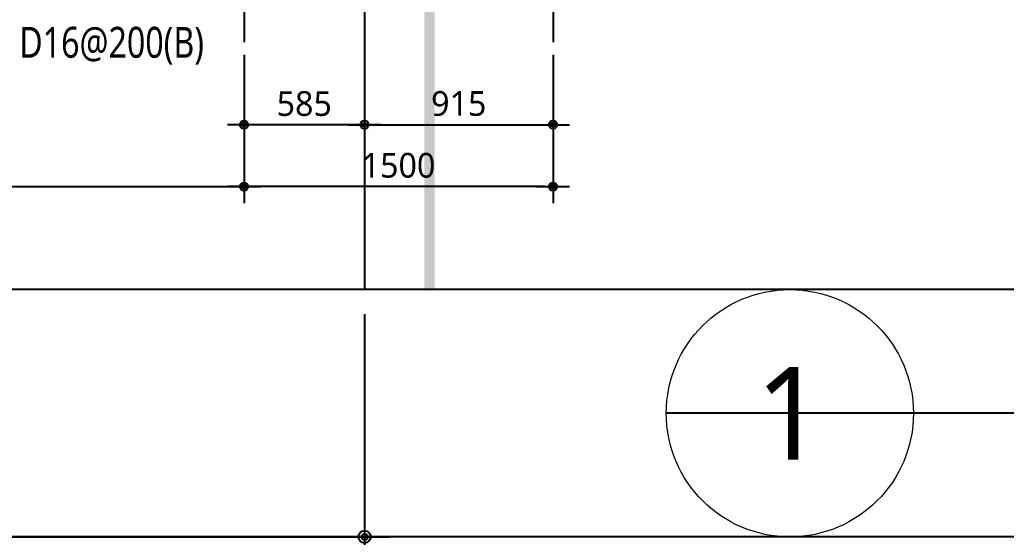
# Model space of a CAD drawing. Header units: millimetres. Extents: x 317501 to 814054, y -400799 to -14117.
# Drawn here: x 753040 to 757829, y -61969 to -59458 of the extents above; entities that cross this region are included whole.
import ezdxf
from ezdxf.enums import TextEntityAlignment as Align

# ---------------------------------------------------------------- set-up
doc = ezdxf.new("R2010")
doc.units = ezdxf.units.MM
doc.header["$LTSCALE"] = 38
doc.linetypes.add('CEN', pattern=[62, 60, -1, 0, -1])
doc.linetypes.add('HID', pattern=[2.5, 2, -0.5])
doc.layers.get('Defpoints').update_dxf_attribs({"color": 145})
for name, color, linetype in [('CEN', 1, 'CEN'), ('DIM', 7, 'Continuous'), ('PI', 4, 'HID'), ('T', 1, 'Continuous'), ('철근변경선', 1, 'HID')]:
    doc.layers.add(name, color=color, linetype=linetype)
doc.layers.add('DEFPOINT', color=144, linetype='Continuous', plot=False)
doc.layers.add('TEXT', color=3, linetype='Continuous', lineweight=9)
doc.styles.add('맑은고딕', font='malgun.ttf')
doc.dimstyles.new('DIM_40', dxfattribs={"dimscale": 40, "dimtxt": 3, "dimasz": 1, "dimexe": 2, "dimexo": 1.5, "dimgap": 1, "dimtad": 1, "dimdec": 0, "dimzin": 0, "dimdsep": 46, "dimtxsty": '맑은고딕', "dimblk1": 'DIMDOT', "dimblk2": 'DIMDOT', "dimsah": 1, "dimcen": 0.09, "dimdle": 2, "dimclrd": 7, "dimclre": 7, "dimclrt": 6, "dimadec": 0, "dimazin": 0, "dimtfac": 1, "dimtdec": 0, "dimtix": 1, "dimtmove": 2, "dimatfit": 3, "dimldrblk": 'DIMDOT', "dimfxl": 0, "dimtolj": 1, "dimtzin": 0, "dimarcsym": 0})
doc.dimstyles.new('DIM_60', dxfattribs={"dimscale": 60, "dimtxt": 3, "dimasz": 1, "dimexe": 1.5, "dimexo": 2, "dimgap": 1, "dimtad": 1, "dimdec": 0, "dimzin": 0, "dimdsep": 46, "dimtxsty": '맑은고딕', "dimblk1": 'DIMDOT', "dimblk2": 'DIMDOT', "dimsah": 1, "dimcen": 0.09, "dimdle": 2, "dimclrd": 7, "dimclre": 7, "dimclrt": 3, "dimadec": 0, "dimazin": 0, "dimtfac": 1, "dimtdec": 0, "dimtix": 1, "dimtmove": 2, "dimatfit": 3, "dimldrblk": 'DIMDOT', "dimfxl": 0, "dimtolj": 1, "dimtzin": 0, "dimarcsym": 0})

# ---------------------------------------------------------------- blocks, each defined once
blk = doc.blocks.new('DIMDOT')
at = {"layer": 'DIM', "linetype": 'Continuous'}
blk.add_line((-2, 0), (2, 0), dxfattribs=at)
for radius in [0.5, 0.25]:
    blk.add_circle((0, 0), radius, dxfattribs=at)
blk = doc.blocks.new('*D69')
at = {"layer": 'Defpoints', "color": 0, "linetype": 'Continuous', "transparency": 16777216}
for p in [(750693.9, -60767.5), (754713.9, -60767.5), (754713.9, -61967.5)]:
    blk.add_point(p, dxfattribs=at)
at = {"layer": 'DIM', "color": 7, "linetype": 'Continuous', "lineweight": -2, "transparency": 16777216}
for p, q in [((750693.9, -60887.5), (750693.9, -62057.5)), ((754713.9, -60887.5), (754713.9, -62057.5)), ((750753.9, -61967.5), (754653.9, -61967.5))]:
    blk.add_line(p, q, dxfattribs=at)
at = {"layer": 'DIM', "color": 7, "linetype": 'Continuous', "lineweight": -2, "transparency": 16777216, "xscale": 60, "yscale": 60, "zscale": 60, "rotation": 180}
blk.add_blockref('DIMDOT', (750693.9, -61967.5), dxfattribs=at)
at = {"layer": 'DIM', "color": 7, "linetype": 'Continuous', "lineweight": -2, "transparency": 16777216, "xscale": 60, "yscale": 60, "zscale": 60}
blk.add_blockref('DIMDOT', (754713.9, -61967.5), dxfattribs=at)
at = {"layer": 'DIM', "color": 3, "linetype": 'Continuous', "transparency": 16777216, "insert": (752703.9, -61814.5), "char_height": 180, "attachment_point": 5, "style": '맑은고딕'}
blk.add_mtext('\\A1;4020', dxfattribs=at)
blk = doc.blocks.new('p')
at = {"layer": 'PI'}
for p, q in [((-130, 300), (-130, 0)), ((130, 300), (130, 0)), ((300, 0), (-300, 0)), ((-300, 0), (-300, -600)), ((-150, 0), (-150, -575)), ((150, 0), (150, -625)), ((300, -600), (300, 0))]:
    blk.add_line(p, q, dxfattribs=at)
at = {"layer": 'PI', "color": 6, "linetype": 'Continuous'}
blk.add_line((0, 300, 0), (0, -800, 0), dxfattribs=at)
at = {"layer": 'PI'}
for centre, start, end in [((-150, -1037.5), 71.0754, 108.9246), ((-150, -162.5), 251.0754, 288.9246), ((150, -162.5), 251.0754, 288.9246)]:
    blk.add_arc(centre, 462.5, start, end, dxfattribs=at)
blk = doc.blocks.new('*D434')
at = {"layer": 'Defpoints', "color": 0, "linetype": 'Continuous', "transparency": 16777216}
for p in [(751443.9, -59567.5, 0), (754128.9, -59567.5, 0), (754128.9, -60267.5, 0)]:
    blk.add_point(p, dxfattribs=at)
at = {"layer": 'DIM', "color": 7, "linetype": 'Continuous', "lineweight": -2, "transparency": 16777216}
for p, q in [((751443.9, -59627.5, 0), (751443.9, -60347.5, 0)), ((754128.9, -59627.5, 0), (754128.9, -60347.5, 0)), ((751483.9, -60267.5, 0), (754088.9, -60267.5, 0))]:
    blk.add_line(p, q, dxfattribs=at)
at = {"layer": 'DIM', "color": 7, "linetype": 'Continuous', "lineweight": -2, "transparency": 16777216, "xscale": 40, "yscale": 40, "zscale": 40, "rotation": 180}
blk.add_blockref('DIMDOT', (751443.9, -60267.5, 0), dxfattribs=at)
at = {"layer": 'DIM', "color": 7, "linetype": 'Continuous', "lineweight": -2, "transparency": 16777216, "xscale": 40, "yscale": 40, "zscale": 40}
blk.add_blockref('DIMDOT', (754128.9, -60267.5, 0), dxfattribs=at)
at = {"layer": 'DIM', "color": 6, "linetype": 'Continuous', "transparency": 16777216, "insert": (752786.4, -60165.5, 0), "char_height": 120, "attachment_point": 5, "style": '맑은고딕'}
blk.add_mtext('\\A1;2685', dxfattribs=at)
blk = doc.blocks.new('*D435')
at = {"layer": 'Defpoints', "color": 0, "linetype": 'Continuous', "transparency": 16777216}
for p in [(754128.9, -59567.5, 0), (755628.9, -59567.5, 0), (754128.9, -60267.5, 0)]:
    blk.add_point(p, dxfattribs=at)
at = {"layer": 'DIM', "color": 7, "linetype": 'Continuous', "lineweight": -2, "transparency": 16777216}
for p, q in [((754128.9, -59627.5, 0), (754128.9, -60347.5, 0)), ((755628.9, -59627.5, 0), (755628.9, -60347.5, 0)), ((755588.9, -60267.5, 0), (754168.9, -60267.5, 0))]:
    blk.add_line(p, q, dxfattribs=at)
at = {"layer": 'DIM', "color": 7, "linetype": 'Continuous', "lineweight": -2, "transparency": 16777216, "xscale": 40, "yscale": 40, "zscale": 40, "rotation": 180}
blk.add_blockref('DIMDOT', (754128.9, -60267.5, 0), dxfattribs=at)
at = {"layer": 'DIM', "color": 7, "linetype": 'Continuous', "lineweight": -2, "transparency": 16777216, "xscale": 40, "yscale": 40, "zscale": 40}
blk.add_blockref('DIMDOT', (755628.9, -60267.5, 0), dxfattribs=at)
at = {"layer": 'DIM', "color": 6, "linetype": 'Continuous', "transparency": 16777216, "insert": (754878.9, -60165.1, 0), "char_height": 120, "attachment_point": 5, "style": '맑은고딕'}
blk.add_mtext('\\A1;1500', dxfattribs=at)
blk = doc.blocks.new('*D447')
at = {"layer": 'Defpoints', "color": 0, "linetype": 'Continuous', "transparency": 16777216}
for p in [(754128.9, -59567.5, 0), (754713.9, -59567.5), (754128.9, -59967.5, 0)]:
    blk.add_point(p, dxfattribs=at)
at = {"layer": 'DIM', "color": 7, "linetype": 'Continuous', "lineweight": -2, "transparency": 16777216}
for p, q in [((754128.9, -59627.5, 0), (754128.9, -60047.5, 0)), ((754713.9, -59627.5, 0), (754713.9, -60047.5, 0)), ((754673.9, -59967.5, 0), (754168.9, -59967.5, 0))]:
    blk.add_line(p, q, dxfattribs=at)
at = {"layer": 'DIM', "color": 7, "linetype": 'Continuous', "lineweight": -2, "transparency": 16777216, "xscale": 40, "yscale": 40, "zscale": 40, "rotation": 180}
blk.add_blockref('DIMDOT', (754128.9, -59967.5, 0), dxfattribs=at)
at = {"layer": 'DIM', "color": 7, "linetype": 'Continuous', "lineweight": -2, "transparency": 16777216, "xscale": 40, "yscale": 40, "zscale": 40}
blk.add_blockref('DIMDOT', (754713.9, -59967.5, 0), dxfattribs=at)
at = {"layer": 'DIM', "color": 6, "linetype": 'Continuous', "transparency": 16777216, "insert": (754421.4, -59865.5, 0), "char_height": 120, "attachment_point": 5, "style": '맑은고딕'}
blk.add_mtext('\\A1;585', dxfattribs=at)
blk = doc.blocks.new('*D448')
at = {"layer": 'Defpoints', "color": 0, "linetype": 'Continuous', "transparency": 16777216}
for p in [(754713.9, -59567.5), (755628.9, -59567.5, 0), (755628.9, -59967.5, 0)]:
    blk.add_point(p, dxfattribs=at)
at = {"layer": 'DIM', "color": 7, "linetype": 'Continuous', "lineweight": -2, "transparency": 16777216}
for p, q in [((754713.9, -59627.5, 0), (754713.9, -60047.5, 0)), ((755628.9, -59627.5, 0), (755628.9, -60047.5, 0)), ((754753.9, -59967.5, 0), (755588.9, -59967.5, 0))]:
    blk.add_line(p, q, dxfattribs=at)
at = {"layer": 'DIM', "color": 7, "linetype": 'Continuous', "lineweight": -2, "transparency": 16777216, "xscale": 40, "yscale": 40, "zscale": 40, "rotation": 180}
blk.add_blockref('DIMDOT', (754713.9, -59967.5, 0), dxfattribs=at)
at = {"layer": 'DIM', "color": 7, "linetype": 'Continuous', "lineweight": -2, "transparency": 16777216, "xscale": 40, "yscale": 40, "zscale": 40}
blk.add_blockref('DIMDOT', (755628.9, -59967.5, 0), dxfattribs=at)
at = {"layer": 'DIM', "color": 6, "linetype": 'Continuous', "transparency": 16777216, "insert": (755171.4, -59865.1, 0), "char_height": 120, "attachment_point": 5, "style": '맑은고딕'}
blk.add_mtext('\\A1;915', dxfattribs=at)

msp = doc.modelspace()

# ---------------------------------------------------------------- linework, layer by layer
at = {"layer": 'CEN'}
msp.add_line((754713.9, -54147.5), (754713.9, -60767.5), dxfattribs=at)
at = {"layer": 'DEFPOINT'}
msp.add_line((764178.9, -61367.5), (756178.9, -61367.5), dxfattribs=at)
for points in [[(723053.9, -32142.5), (764678.9, -32142.5), (764678.9, -61967.5), (723053.9, -61967.5)], [(724553.9, -33342.5), (763478.9, -33342.5), (763478.9, -60767.5), (724553.9, -60767.5)]]:
    msp.add_lwpolyline(points, close=True, dxfattribs=at)
at = {"layer": 'TEXT'}
msp.add_line((757378.9, -61367.5), (764178.9, -61367.5), dxfattribs=at)
msp.add_circle((756778.9, -61367.5), 600, dxfattribs=at)
at = {"layer": '철근변경선', "ltscale": 2, "const_width": 50}
msp.add_lwpolyline([(755028.9, -60767.5), (755028.9, -43542.5), (755328.9, -43542.5), (755328.9, -35692.5), (742653.9, -35692.5)], dxfattribs=at)

# ---------------------------------------------------------------- block references
at = {"layer": 'PI'}
for p in [(754128.9, -58767.5), (755628.9, -58767.5)]:
    msp.add_blockref('p', p, dxfattribs=at)

# ---------------------------------------------------------------- texts
at = {"layer": 'T', "style": '맑은고딕', "width": 0.8}
msp.add_text('D16@200(B)', height=150, dxfattribs=at).set_placement((753037.4, -59567.5), align=Align.MIDDLE_LEFT)
at = {"layer": 'TEXT', "style": '맑은고딕'}
msp.add_text('1', height=450, dxfattribs=at).set_placement((756778.9, -61367.5), align=Align.MIDDLE_CENTER)

# ---------------------------------------------------------------- dimensions: what is measured, and where the dimension line sits
at = {"layer": 'DIM', "linetype": 'Continuous'}
for base, p1, p2, picture, middle in [((754128.9, -60267.5, 0), (751443.9, -59567.5, 0), (754128.9, -59567.5, 0), '*D434', (752786.4, -60165.5, 0)), ((755628.9, -59967.5, 0), (754713.9, -59567.5), (755628.9, -59567.5, 0), '*D448', (755171.4, -59865.1, 0))]:
    dim = msp.add_linear_dim(base=base, p1=p1, p2=p2, dimstyle='DIM_40', override={"dimtix": 1, "dimatfit": 3}, dxfattribs=at)
    dim.commit()
    dim.dimension.update_dxf_attribs({"geometry": picture, "text_midpoint": middle})
for base, p1, picture, middle in [((754128.9, -60267.5, 0), (755628.9, -59567.5, 0), '*D435', (754878.9, -60165.1, 0)), ((754128.9, -59967.5, 0), (754713.9, -59567.5), '*D447', (754421.4, -59865.5, 0))]:
    dim = msp.add_linear_dim(base=base, p1=p1, p2=(754128.9, -59567.5, 0), angle=180, dimstyle='DIM_40', override={"dimtix": 1, "dimatfit": 3}, dxfattribs=at)
    dim.commit()
    dim.dimension.update_dxf_attribs({"geometry": picture, "text_midpoint": middle})
dim = msp.add_linear_dim(base=(754713.9, -61967.5), p1=(750693.9, -60767.5), p2=(754713.9, -60767.5), dimstyle='DIM_60', dxfattribs=at)
dim.commit()
dim.dimension.update_dxf_attribs({"geometry": '*D69', "text_midpoint": (752703.9, -61814.5)})

doc.saveas('drawing.dxf')
